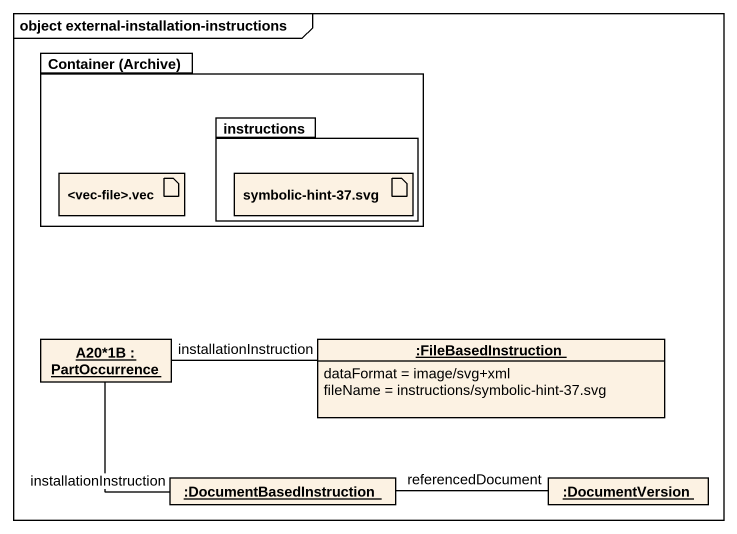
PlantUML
@startuml
mainframe object external-installation-instructions
allowmixing
hide circle
hide empty members
package "Container (Archive)" as Container_Archive {
  package instructions {
    artifact "symbolic-hint-37.svg" as symbolic_hint_37_svg
  }
  artifact "<vec-file>.vec" as vec_file_vec
}
object "A20*1B : PartOccurrence" as A20_1B
object ":FileBasedInstruction" as FileBasedInstruction {
  dataFormat = image/svg+xml
  fileName = instructions/symbolic-hint-37.svg
}
object ":DocumentBasedInstruction" as DocumentBasedInstruction
object ":DocumentVersion" as DocumentVersion
A20_1B -right- FileBasedInstruction : installationInstruction
A20_1B -- DocumentBasedInstruction : installationInstruction
DocumentBasedInstruction -right- DocumentVersion : referencedDocument
@enduml
